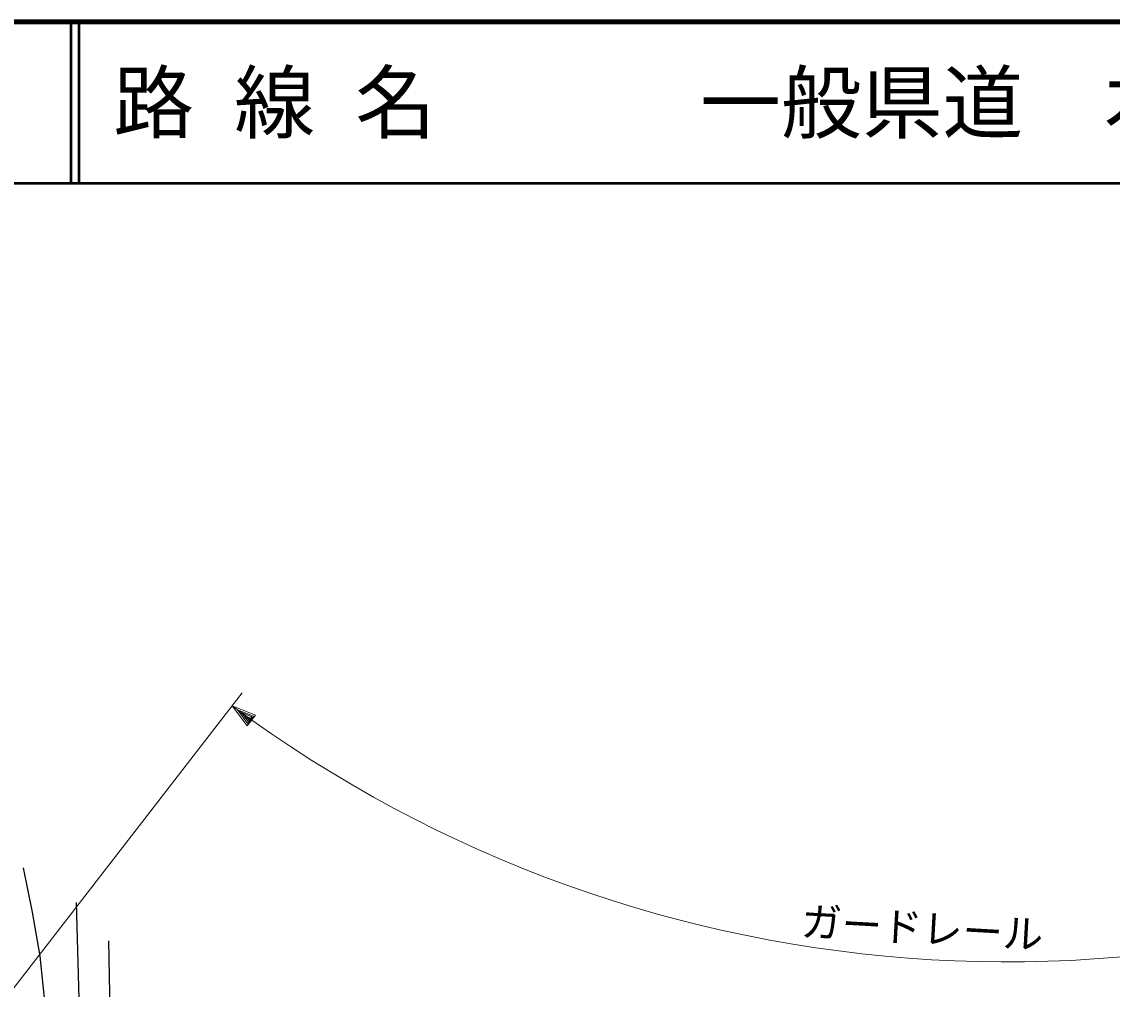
# Model space of a CAD drawing. Units: millimetres, scale not verified. Extents: x 40000 to 680000, y 20000 to 380000.
# Drawn here: x 174720 to 242246, y 320075 to 380000 of the extents above; entities that cross this region are included whole.
import ezdxf
from ezdxf.enums import TextEntityAlignment as Align

# ---------------------------------------------------------------- set-up
doc = ezdxf.new("R2010")
doc.units = ezdxf.units.MM
doc.header["$LTSCALE"] = 1000
for name, color, linetype, lineweight in [('M-BGD', 7, 'Continuous', 25), ('M-STR-HTXT', 7, 'Continuous', 13), ('M-TTL', 2, 'Continuous', 140), ('M-TTL-LINE', 7, 'Continuous', 50)]:
    doc.layers.add(name, color=color, linetype=linetype, lineweight=lineweight)
doc.layers.add('M-TTL-TXT', color=7, linetype='Continuous')
doc.styles.add('ＭＳ ゴシック', font='')
doc.styles.get('ＭＳ ゴシック').set_extended_font_data('MS Gothic')

msp = doc.modelspace()

# ---------------------------------------------------------------- linework, layer by layer
at = {"layer": 'M-BGD'}
for points in [[(174811, 327592), (175372, 324847), (175827, 322114), (176156, 319133), (176385, 316139), (177003, 306453), (177379, 296788), (177580, 294602), (177907, 292222), (178291, 290258), (178735, 288487), (179747, 285031), (180559, 281868), (181329, 277818)], [(178081, 325439), (178350, 315731), (179048, 306040), (179867, 296349), (180219, 293164), (180677, 289985), (181203, 287041), (181837, 284093), (182322, 282152), (182971, 280015), (183478, 278701), (184083, 277444), (184697, 276426), (185509, 275318), (186306, 274417), (187328, 273445), (188433, 272560), (189620, 271745), (191319, 270673), (193104, 269401), (193655, 268912), (194211, 268210), (194561, 267318)], [(180085, 323070), (180277, 313272)]]:
    msp.add_lwpolyline(points, dxfattribs=at)
at = {"layer": 'M-STR-HTXT'}
for p, q in [((169591, 314189), (188368, 338429)), ((187752, 337634), (189197, 337054)), ((188686, 336388), (187752, 337634)), ((188085, 337378), (189077, 336995)), ((188711, 336519), (188085, 337378)), ((188275, 337232), (188956, 336937)), ((188737, 336651), (188275, 337232)), ((188561, 337013), (188835, 336878)), ((188762, 336783), (188561, 337013)), ((189197, 337054), (188686, 336388)), ((189077, 336995), (188711, 336519)), ((188956, 336937), (188737, 336651)), ((188835, 336878), (188762, 336783))]:
    msp.add_line(p, q, dxfattribs=at)
msp.add_arc((235735, 402249), 80483, 233.40242, 299.92758, dxfattribs=at)
at = {"layer": 'M-TTL'}
msp.add_line((680000, 380000), (40000, 380000), dxfattribs=at)
at = {"layer": 'M-TTL-LINE'}
for p, q in [((177750, 380000), (177750, 370000)), ((178250, 380000), (178250, 370000)), ((40000, 370000), (680000, 370000))]:
    msp.add_line(p, q, dxfattribs=at)

# ---------------------------------------------------------------- texts
at = {"layer": 'M-STR-HTXT', "style": 'ＭＳ ゴシック'}
msp.add_text('ガードレール', height=1833, rotation=356.78, dxfattribs=at).set_placement((222917, 322824), align=Align.BOTTOM_LEFT)
at = {"layer": 'M-TTL-TXT', "style": 'ＭＳ ゴシック'}
for s, p in [('路 線 名', (180380, 375000)), ('一般県道\u3000本郷五味線', (216734, 375000))]:
    msp.add_text(s, height=3666, dxfattribs=at).set_placement(p, align=Align.MIDDLE_LEFT)

doc.saveas('drawing.dxf')
